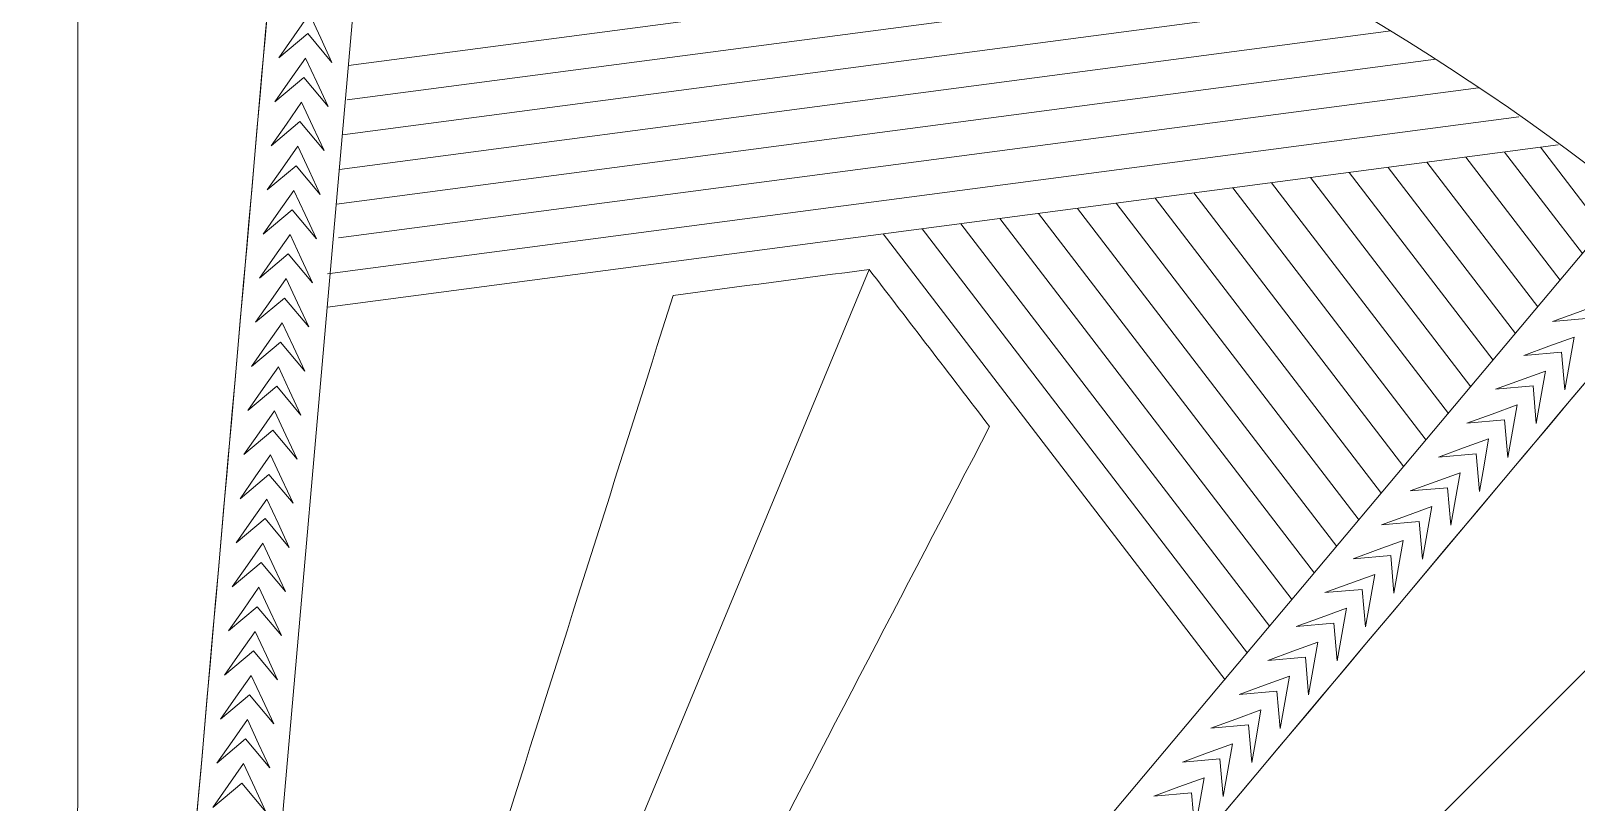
# Model space of a CAD drawing. Header units: inches. Extents: x -17 to 17, y -21.9 to 21.9.
# Drawn here: x -0.45 to 6.85, y 11.59 to 15.23 of the extents above; entities that cross this region are included whole.
import ezdxf

# ---------------------------------------------------------------- set-up
doc = ezdxf.new("R2010")
doc.units = ezdxf.units.IN
doc.header["$MEASUREMENT"] = 0
doc.layers.add('Layer 1', color=7, linetype='Continuous')

msp = doc.modelspace()

# ---------------------------------------------------------------- linework, layer by layer
at = {"layer": 'Layer 1', "color": 1, "lineweight": 18}
msp.add_open_spline([(-17.0261, 5.0904), (-17.0261, 14.3629), (-9.5092, 21.8798), (-0.2366, 21.8798), (-0.2366, 21.8798), (9.0359, 21.8798), (16.5528, 14.3629), (16.5528, 5.0904)], degree=3, knots=[0, 0, 0, 0, 0.333333, 0.333333, 0.333333, 0.333333, 1, 1, 1, 1], dxfattribs=at)
at = {"layer": 'Layer 1', "color": 250, "lineweight": 18}
for points, knots in [([(14.9546, 5.0904), (14.9546, 5.0904), (14.9546, -9.289), (14.9546, -9.289), (14.9546, -9.289), (14.9546, -9.289), (15.7449, -9.289), (15.7449, -9.289), (15.7449, -9.289), (15.7449, -9.289), (15.7449, 5.0904), (15.7449, 5.0904), (15.7449, 5.0904), (15.7449, 13.9167), (8.5897, 21.0719), (-0.2366, 21.0719), (-0.2366, 21.0719), (-9.0615, 21.0719), (-16.2157, 13.9192), (-16.2182, 5.095), (-16.2182, 5.095), (-16.2182, 5.095), (-16.2182, -9.3034), (-16.2182, -9.3034), (-16.2182, -9.3034), (-16.2182, -9.3034), (-15.4278, -9.3034), (-15.4278, -9.3034), (-15.4278, -9.3034), (-15.4278, -9.3034), (-15.4278, 5.0904), (-15.4278, 5.0904), (-15.4278, 5.0904), (-15.4278, 13.4802), (-8.6265, 20.2816), (-0.2366, 20.2816), (-0.2366, 20.2816), (8.1532, 20.2816), (14.9546, 13.4802), (14.9546, 5.0904)], [0, 0, 0, 0, 0.090909, 0.090909, 0.090909, 0.090909, 0.181818, 0.181818, 0.181818, 0.181818, 0.272727, 0.272727, 0.272727, 0.272727, 0.363636, 0.363636, 0.363636, 0.363636, 0.454545, 0.454545, 0.454545, 0.454545, 0.545455, 0.545455, 0.545455, 0.545455, 0.636364, 0.636364, 0.636364, 0.636364, 0.727273, 0.727273, 0.727273, 0.727273, 0.818182, 0.818182, 0.818182, 0.818182, 1, 1, 1, 1]), ([(-0.2294, 9.1119), (-0.2294, 9.1119), (-0.226, 18.9031), (-0.226, 18.9031), (-0.226, 18.9031), (-0.649, 19.1489), (-1.072, 19.3935), (-1.4939, 19.6381), (-1.4939, 19.6381), (-1.4939, 19.6381), (-1.2583, 16.9249), (-1.2583, 16.9249), (-1.2583, 16.9249), (-1.2583, 16.9249), (-0.5783, 9.0951), (-0.5783, 9.0951), (-0.5783, 9.0951), (-0.4639, 9.1063), (-0.3472, 9.1119), (-0.2294, 9.1119)], [0, 0, 0, 0, 0.166667, 0.166667, 0.166667, 0.166667, 0.333333, 0.333333, 0.333333, 0.333333, 0.5, 0.5, 0.5, 0.5, 0.666667, 0.666667, 0.666667, 0.666667, 1, 1, 1, 1]), ([(0.1207, 9.0973), (0.4016, 12.2848), (0.6807, 15.4713), (0.9604, 18.6577), (0.9604, 18.6577), (0.9831, 18.9166), (1.0058, 19.1754), (1.0285, 19.4342), (1.0285, 19.4342), (1.0345, 19.5022), (1.0405, 19.5701), (1.0464, 19.6381), (1.0464, 19.6381), (0.6223, 19.3935), (0.1981, 19.1489), (-0.226, 18.9031), (-0.226, 18.9031), (-0.226, 18.9031), (-0.2294, 9.1119), (-0.2294, 9.1119), (-0.2294, 9.1119), (-0.2294, 9.1119), (-0.2159, 9.1119), (-0.2159, 9.1119), (-0.2159, 9.1119), (-0.1026, 9.1119), (0.0096, 9.1074), (0.1207, 9.0973)], [0, 0, 0, 0, 0.125, 0.125, 0.125, 0.125, 0.25, 0.25, 0.25, 0.25, 0.375, 0.375, 0.375, 0.375, 0.5, 0.5, 0.5, 0.5, 0.625, 0.625, 0.625, 0.625, 0.75, 0.75, 0.75, 0.75, 1, 1, 1, 1]), ([(2.6151, 7.9348), (2.6151, 7.9348), (9.5395, 14.8547), (9.5395, 14.8547), (9.5395, 14.8547), (9.5395, 14.8547), (9.2573, 15.9154), (9.2573, 15.9154), (9.2573, 15.9154), (9.2573, 15.9154), (9.1624, 16.2719), (9.1624, 16.2719), (9.1624, 16.2719), (8.5793, 15.5774), (7.9962, 14.8831), (7.413, 14.1887), (7.413, 14.1887), (5.728, 12.1826), (4.0425, 10.1769), (2.357, 8.1705), (2.357, 8.1705), (2.4468, 8.0964), (2.5321, 8.0167), (2.6151, 7.9348)], [0, 0, 0, 0, 0.142857, 0.142857, 0.142857, 0.142857, 0.285714, 0.285714, 0.285714, 0.285714, 0.428571, 0.428571, 0.428571, 0.428571, 0.571429, 0.571429, 0.571429, 0.571429, 0.714286, 0.714286, 0.714286, 0.714286, 1, 1, 1, 1]), ([(8.8752, 12.7263), (9.3199, 13.0991), (9.7645, 13.472), (10.2092, 13.8448), (10.2092, 13.8448), (10.4057, 14.0095), (10.6022, 14.1743), (10.7987, 14.3391), (10.7987, 14.3391), (10.8525, 14.3841), (10.9062, 14.4292), (10.96, 14.4743), (10.96, 14.4743), (10.96, 14.4743), (9.5395, 14.8547), (9.5395, 14.8547), (9.5395, 14.8547), (9.5395, 14.8547), (2.6151, 7.9348), (2.6151, 7.9348), (2.6151, 7.9348), (2.6993, 7.8518), (2.7789, 7.7654), (2.853, 7.6756), (2.853, 7.6756), (4.8601, 9.3593), (6.8678, 11.043), (8.8752, 12.7263)], [0, 0, 0, 0, 0.125, 0.125, 0.125, 0.125, 0.25, 0.25, 0.25, 0.25, 0.375, 0.375, 0.375, 0.375, 0.5, 0.5, 0.5, 0.5, 0.625, 0.625, 0.625, 0.625, 0.75, 0.75, 0.75, 0.75, 1, 1, 1, 1]), ([(1.3124, 8.8067), (1.3124, 8.8067), (3.5094, 14.1007), (3.5094, 14.1007), (3.5094, 14.1007), (3.2008, 14.0602), (2.8923, 14.0198), (2.5837, 13.9783), (2.5837, 13.9783), (2.0507, 12.2952), (1.5177, 10.611), (0.9847, 8.9268), (0.9847, 8.9268), (1.0958, 8.892), (1.2058, 8.8516), (1.3124, 8.8067)], [0, 0, 0, 0, 0.2, 0.2, 0.2, 0.2, 0.4, 0.4, 0.4, 0.4, 0.6, 0.6, 0.6, 0.6, 1, 1, 1, 1]), ([(1.6288, 8.6586), (2.4457, 10.2261), (3.2614, 11.7925), (4.0783, 13.359), (4.0783, 13.359), (3.8887, 13.6069), (3.699, 13.8538), (3.5094, 14.1006), (3.5094, 14.1006), (3.5094, 14.1006), (1.3124, 8.8067), (1.3124, 8.8067), (1.3124, 8.8067), (1.4201, 8.7618), (1.5256, 8.7124), (1.6288, 8.6586)], [0, 0, 0, 0, 0.2, 0.2, 0.2, 0.2, 0.4, 0.4, 0.4, 0.4, 0.6, 0.6, 0.6, 0.6, 1, 1, 1, 1])]:
    msp.add_open_spline(points, degree=3, knots=knots, dxfattribs=at)
at = {"layer": 'Layer 1', "lineweight": 18}
for points, knots in [([(-16.2182, 5.0904), (-16.2182, 13.9167), (-9.063, 21.0719), (-0.2366, 21.0719), (-0.2366, 21.0719), (8.5897, 21.0719), (15.7449, 13.9167), (15.7449, 5.0904)], [0, 0, 0, 0, 0.333333, 0.333333, 0.333333, 0.333333, 1, 1, 1, 1]), ([(-15.4278, 5.0904), (-15.4278, 13.4802), (-8.6265, 20.2816), (-0.2366, 20.2816), (-0.2366, 20.2816), (8.1532, 20.2816), (14.9546, 13.4802), (14.9546, 5.0904)], [0, 0, 0, 0, 0.333333, 0.333333, 0.333333, 0.333333, 1, 1, 1, 1]), ([(-0.5783, 9.0951), (-0.805, 11.705), (-1.0316, 14.3149), (-1.2583, 16.9249), (-1.2583, 16.9249), (-1.3369, 17.8293), (-1.4154, 18.7337), (-1.4939, 19.6381), (-1.4939, 19.6381), (-1.072, 19.3935), (-0.649, 19.1489), (-0.226, 18.9031), (-0.226, 18.9031), (0.1981, 19.1489), (0.6223, 19.3935), (1.0464, 19.6381), (1.0464, 19.6381), (0.7379, 16.1249), (0.4304, 12.6117), (0.1207, 9.0973)], [0, 0, 0, 0, 0.166667, 0.166667, 0.166667, 0.166667, 0.333333, 0.333333, 0.333333, 0.333333, 0.5, 0.5, 0.5, 0.5, 0.666667, 0.666667, 0.666667, 0.666667, 1, 1, 1, 1]), ([(10.96, 14.4743), (8.258, 12.2088), (5.5549, 9.9422), (2.853, 7.6756), (2.853, 7.6756), (2.7789, 7.7654), (2.6993, 7.8518), (2.6151, 7.9348), (2.6151, 7.9348), (2.5321, 8.0167), (2.4468, 8.0964), (2.357, 8.1705), (2.357, 8.1705), (4.6259, 10.8713), (6.8947, 13.571), (9.1624, 16.2719), (9.1624, 16.2719), (9.2881, 15.7995), (9.4138, 15.3271), (9.5395, 14.8547), (9.5395, 14.8547), (10.013, 14.7279), (10.4865, 14.6011), (10.96, 14.4743)], [0, 0, 0, 0, 0.142857, 0.142857, 0.142857, 0.142857, 0.285714, 0.285714, 0.285714, 0.285714, 0.428571, 0.428571, 0.428571, 0.428571, 0.571429, 0.571429, 0.571429, 0.571429, 0.714286, 0.714286, 0.714286, 0.714286, 1, 1, 1, 1]), ([(4.0783, 13.359), (3.2614, 11.7925), (2.4457, 10.2261), (1.6288, 8.6586), (1.6288, 8.6586), (1.5256, 8.7124), (1.4201, 8.7618), (1.3124, 8.8067), (1.3124, 8.8067), (1.2058, 8.8516), (1.0958, 8.892), (0.9847, 8.9268), (0.9847, 8.9268), (1.5177, 10.611), (2.0507, 12.2952), (2.5837, 13.9783), (2.5837, 13.9783), (2.8923, 14.0198), (3.2008, 14.0602), (3.5094, 14.1007), (3.5094, 14.1007), (3.699, 13.8538), (3.8887, 13.6069), (4.0783, 13.359)], [0, 0, 0, 0, 0.142857, 0.142857, 0.142857, 0.142857, 0.285714, 0.285714, 0.285714, 0.285714, 0.428571, 0.428571, 0.428571, 0.428571, 0.571429, 0.571429, 0.571429, 0.571429, 0.714286, 0.714286, 0.714286, 0.714286, 1, 1, 1, 1])]:
    msp.add_open_spline(points, degree=3, knots=knots, dxfattribs=at)
at = {"layer": 'Layer 1', "color": 3, "lineweight": 18}
for points in [[(-0.226, 18.9031), (-0.226, 18.9031), (-0.2294, 9.1119), (-0.2294, 9.1119)], [(1.209, 16.8832), (1.209, 16.8832), (0.5208, 9.0424), (0.5208, 9.0424)], [(5.2786, 15.6202), (5.2786, 15.6202), (1.0503, 15.0636), (1.0503, 15.0636)], [(5.5198, 15.4904), (5.5198, 15.4904), (1.0434, 14.9011), (1.0434, 14.9011)], [(5.7506, 15.3592), (5.7506, 15.3592), (1.0219, 14.7366), (1.0219, 14.7366)], [(5.9721, 15.2268), (5.9721, 15.2268), (1.0077, 14.5732), (1.0077, 14.5732)], [(6.185, 15.0932), (6.185, 15.0932), (0.9934, 14.4097), (0.9934, 14.4097)], [(6.3863, 14.9581), (6.3863, 14.9581), (1.0035, 14.2495), (1.0035, 14.2495)], [(6.5772, 14.8217), (6.5772, 14.8217), (0.9512, 14.081), (0.9512, 14.081)], [(9.5395, 14.8547), (9.5395, 14.8547), (2.6151, 7.9348), (2.6151, 7.9348)], [(6.7635, 14.6884), (6.7635, 14.6884), (0.9512, 13.9232), (0.9512, 13.9232)], [(6.9752, 14.2917), (6.9752, 14.2917), (6.6793, 14.6774), (6.6793, 14.6774)], [(6.6668, 13.9241), (6.6668, 13.9241), (6.143, 14.6067), (6.143, 14.6067)], [(6.7723, 14.0498), (6.7723, 14.0498), (6.3264, 14.6309), (6.3264, 14.6309)], [(6.8778, 14.1755), (6.8778, 14.1755), (6.5098, 14.655), (6.5098, 14.655)], [(6.3505, 13.5469), (6.3505, 13.5469), (5.5928, 14.5343), (5.5928, 14.5343)], [(6.456, 13.6726), (6.456, 13.6726), (5.7762, 14.5585), (5.7762, 14.5585)], [(6.5614, 13.7983), (6.5614, 13.7983), (5.9596, 14.5826), (5.9596, 14.5826)], [(6.0342, 13.1696), (6.0342, 13.1696), (5.0426, 14.4619), (5.0426, 14.4619)], [(6.1396, 13.2954), (6.1396, 13.2954), (5.226, 14.486), (5.226, 14.486)], [(6.2451, 13.4211), (6.2451, 13.4211), (5.4094, 14.5102), (5.4094, 14.5102)], [(2.033, 8.4102), (2.033, 8.4102), (7.0981, 14.4395), (7.0981, 14.4395)], [(5.7179, 12.7924), (5.7179, 12.7924), (4.4925, 14.3894), (4.4925, 14.3894)], [(5.8233, 12.9182), (5.8233, 12.9182), (4.6758, 14.4136), (4.6758, 14.4136)], [(5.9288, 13.0439), (5.9288, 13.0439), (4.8592, 14.4377), (4.8592, 14.4377)], [(5.4015, 12.4153), (5.4015, 12.4153), (3.9423, 14.317), (3.9423, 14.317)], [(5.507, 12.541), (5.507, 12.541), (4.1257, 14.3412), (4.1257, 14.3412)], [(5.6124, 12.6667), (5.6124, 12.6667), (4.3091, 14.3653), (4.3091, 14.3653)], [(5.1907, 12.1638), (5.1907, 12.1638), (3.5755, 14.2687), (3.5755, 14.2687)], [(5.2961, 12.2895), (5.2961, 12.2895), (3.7589, 14.2929), (3.7589, 14.2929)], [(3.5094, 14.1006), (3.5094, 14.1006), (1.3124, 8.8067), (1.3124, 8.8067)]]:
    msp.add_open_spline(points, degree=3, dxfattribs=at)
at = {"layer": 'Layer 1', "lineweight": 18}
msp.add_open_spline([(0.8087, 16.9248), (3.3129, 16.7091), (5.5951, 15.7163), (7.413, 14.1887)], degree=3, dxfattribs=at)
at = {"layer": 'Layer 1', "color": 3, "lineweight": 18}
for points in [[(0.8579, 15.215), (0.8579, 15.215), (0.7214, 15.1005), (0.7214, 15.1005), (0.7214, 15.1005), (0.7214, 15.1005), (0.7936, 15.2036), (0.7936, 15.2036), (0.7936, 15.2036), (0.7936, 15.2036), (0.8659, 15.3068), (0.8659, 15.3068), (0.8659, 15.3068), (0.8659, 15.3068), (0.9191, 15.1927), (0.9191, 15.1927), (0.9191, 15.1927), (0.9191, 15.1927), (0.9723, 15.0785), (0.9723, 15.0785), (0.9723, 15.0785), (0.9723, 15.0785), (0.8579, 15.215), (0.8579, 15.215)], [(0.8395, 15.0068), (0.8395, 15.0068), (0.7031, 14.8923), (0.7031, 14.8923), (0.7031, 14.8923), (0.7031, 14.8923), (0.7753, 14.9955), (0.7753, 14.9955), (0.7753, 14.9955), (0.7753, 14.9955), (0.8476, 15.0986), (0.8476, 15.0986), (0.8476, 15.0986), (0.8476, 15.0986), (0.9008, 14.9845), (0.9008, 14.9845), (0.9008, 14.9845), (0.9008, 14.9845), (0.954, 14.8704), (0.954, 14.8704), (0.954, 14.8704), (0.954, 14.8704), (0.8395, 15.0068), (0.8395, 15.0068)], [(0.8212, 14.7986), (0.8212, 14.7986), (0.6848, 14.6842), (0.6848, 14.6842), (0.6848, 14.6842), (0.6848, 14.6842), (0.757, 14.7873), (0.757, 14.7873), (0.757, 14.7873), (0.757, 14.7873), (0.8292, 14.8905), (0.8292, 14.8905), (0.8292, 14.8905), (0.8292, 14.8905), (0.8825, 14.7763), (0.8825, 14.7763), (0.8825, 14.7763), (0.8825, 14.7763), (0.9357, 14.6622), (0.9357, 14.6622), (0.9357, 14.6622), (0.9357, 14.6622), (0.8212, 14.7986), (0.8212, 14.7986)], [(0.8029, 14.5905), (0.8029, 14.5905), (0.6664, 14.476), (0.6664, 14.476), (0.6664, 14.476), (0.6664, 14.476), (0.7387, 14.5792), (0.7387, 14.5792), (0.7387, 14.5792), (0.7387, 14.5792), (0.8109, 14.6824), (0.8109, 14.6824), (0.8109, 14.6824), (0.8109, 14.6824), (0.8642, 14.5682), (0.8642, 14.5682), (0.8642, 14.5682), (0.8642, 14.5682), (0.9174, 14.454), (0.9174, 14.454), (0.9174, 14.454), (0.9174, 14.454), (0.8029, 14.5905), (0.8029, 14.5905)], [(0.7845, 14.3823), (0.7845, 14.3823), (0.6481, 14.2678), (0.6481, 14.2678), (0.6481, 14.2678), (0.6481, 14.2678), (0.7204, 14.371), (0.7204, 14.371), (0.7204, 14.371), (0.7204, 14.371), (0.7926, 14.4742), (0.7926, 14.4742), (0.7926, 14.4742), (0.7926, 14.4742), (0.8458, 14.3601), (0.8458, 14.3601), (0.8458, 14.3601), (0.8458, 14.3601), (0.899, 14.2459), (0.899, 14.2459), (0.899, 14.2459), (0.899, 14.2459), (0.7845, 14.3823), (0.7845, 14.3823)], [(0.7662, 14.1742), (0.7662, 14.1742), (0.6298, 14.0597), (0.6298, 14.0597), (0.6298, 14.0597), (0.6298, 14.0597), (0.702, 14.1629), (0.702, 14.1629), (0.702, 14.1629), (0.702, 14.1629), (0.7743, 14.266), (0.7743, 14.266), (0.7743, 14.266), (0.7743, 14.266), (0.8275, 14.1519), (0.8275, 14.1519), (0.8275, 14.1519), (0.8275, 14.1519), (0.8807, 14.0378), (0.8807, 14.0378), (0.8807, 14.0378), (0.8807, 14.0378), (0.7662, 14.1742), (0.7662, 14.1742)], [(0.7479, 13.966), (0.7479, 13.966), (0.6115, 13.8516), (0.6115, 13.8516), (0.6115, 13.8516), (0.6115, 13.8516), (0.6837, 13.9547), (0.6837, 13.9547), (0.6837, 13.9547), (0.6837, 13.9547), (0.7559, 14.0579), (0.7559, 14.0579), (0.7559, 14.0579), (0.7559, 14.0579), (0.8092, 13.9437), (0.8092, 13.9437), (0.8092, 13.9437), (0.8092, 13.9437), (0.8624, 13.8296), (0.8624, 13.8296), (0.8624, 13.8296), (0.8624, 13.8296), (0.7479, 13.966), (0.7479, 13.966)], [(6.9131, 13.8708), (6.9131, 13.8708), (6.7357, 13.8553), (6.7357, 13.8553), (6.7357, 13.8553), (6.7357, 13.8553), (6.854, 13.8983), (6.854, 13.8983), (6.854, 13.8983), (6.854, 13.8983), (6.9724, 13.9414), (6.9724, 13.9414), (6.9724, 13.9414), (6.9724, 13.9414), (6.9505, 13.8174), (6.9505, 13.8174), (6.9505, 13.8174), (6.9505, 13.8174), (6.9286, 13.6934), (6.9286, 13.6934), (6.9286, 13.6934), (6.9286, 13.6934), (6.9131, 13.8708), (6.9131, 13.8708)], [(0.7296, 13.7579), (0.7296, 13.7579), (0.5931, 13.6434), (0.5931, 13.6434), (0.5931, 13.6434), (0.5931, 13.6434), (0.6654, 13.7466), (0.6654, 13.7466), (0.6654, 13.7466), (0.6654, 13.7466), (0.7376, 13.8497), (0.7376, 13.8497), (0.7376, 13.8497), (0.7376, 13.8497), (0.7908, 13.7356), (0.7908, 13.7356), (0.7908, 13.7356), (0.7908, 13.7356), (0.8441, 13.6214), (0.8441, 13.6214), (0.8441, 13.6214), (0.8441, 13.6214), (0.7296, 13.7579), (0.7296, 13.7579)], [(6.7787, 13.7108), (6.7787, 13.7108), (6.6013, 13.6953), (6.6013, 13.6953), (6.6013, 13.6953), (6.6013, 13.6953), (6.7196, 13.7384), (6.7196, 13.7384), (6.7196, 13.7384), (6.7196, 13.7384), (6.838, 13.7814), (6.838, 13.7814), (6.838, 13.7814), (6.838, 13.7814), (6.8161, 13.6574), (6.8161, 13.6574), (6.8161, 13.6574), (6.8161, 13.6574), (6.7942, 13.5334), (6.7942, 13.5334), (6.7942, 13.5334), (6.7942, 13.5334), (6.7787, 13.7108), (6.7787, 13.7108)], [(0.7113, 13.5497), (0.7113, 13.5497), (0.5748, 13.4352), (0.5748, 13.4352), (0.5748, 13.4352), (0.5748, 13.4352), (0.6471, 13.5384), (0.6471, 13.5384), (0.6471, 13.5384), (0.6471, 13.5384), (0.7193, 13.6416), (0.7193, 13.6416), (0.7193, 13.6416), (0.7193, 13.6416), (0.7725, 13.5274), (0.7725, 13.5274), (0.7725, 13.5274), (0.7725, 13.5274), (0.8258, 13.4133), (0.8258, 13.4133), (0.8258, 13.4133), (0.8258, 13.4133), (0.7113, 13.5497), (0.7113, 13.5497)], [(6.6443, 13.5508), (6.6443, 13.5508), (6.4669, 13.5353), (6.4669, 13.5353), (6.4669, 13.5353), (6.4669, 13.5353), (6.5852, 13.5784), (6.5852, 13.5784), (6.5852, 13.5784), (6.5852, 13.5784), (6.7036, 13.6214), (6.7036, 13.6214), (6.7036, 13.6214), (6.7036, 13.6214), (6.6817, 13.4974), (6.6817, 13.4974), (6.6817, 13.4974), (6.6817, 13.4974), (6.6598, 13.3734), (6.6598, 13.3734), (6.6598, 13.3734), (6.6598, 13.3734), (6.6443, 13.5508), (6.6443, 13.5508)], [(0.6929, 13.3416), (0.6929, 13.3416), (0.5565, 13.2271), (0.5565, 13.2271), (0.5565, 13.2271), (0.5565, 13.2271), (0.6287, 13.3302), (0.6287, 13.3302), (0.6287, 13.3302), (0.6287, 13.3302), (0.701, 13.4334), (0.701, 13.4334), (0.701, 13.4334), (0.701, 13.4334), (0.7542, 13.3193), (0.7542, 13.3193), (0.7542, 13.3193), (0.7542, 13.3193), (0.8074, 13.2051), (0.8074, 13.2051), (0.8074, 13.2051), (0.8074, 13.2051), (0.6929, 13.3416), (0.6929, 13.3416)], [(6.5099, 13.3908), (6.5099, 13.3908), (6.3325, 13.3753), (6.3325, 13.3753), (6.3325, 13.3753), (6.3325, 13.3753), (6.4508, 13.4183), (6.4508, 13.4183), (6.4508, 13.4183), (6.4508, 13.4183), (6.5692, 13.4614), (6.5692, 13.4614), (6.5692, 13.4614), (6.5692, 13.4614), (6.5473, 13.3374), (6.5473, 13.3374), (6.5473, 13.3374), (6.5473, 13.3374), (6.5254, 13.2134), (6.5254, 13.2134), (6.5254, 13.2134), (6.5254, 13.2134), (6.5099, 13.3908), (6.5099, 13.3908)], [(6.3755, 13.2308), (6.3755, 13.2308), (6.1981, 13.2153), (6.1981, 13.2153), (6.1981, 13.2153), (6.1981, 13.2153), (6.3164, 13.2584), (6.3164, 13.2584), (6.3164, 13.2584), (6.3164, 13.2584), (6.4348, 13.3014), (6.4348, 13.3014), (6.4348, 13.3014), (6.4348, 13.3014), (6.4129, 13.1774), (6.4129, 13.1774), (6.4129, 13.1774), (6.4129, 13.1774), (6.391, 13.0534), (6.391, 13.0534), (6.391, 13.0534), (6.391, 13.0534), (6.3755, 13.2308), (6.3755, 13.2308)], [(0.6746, 13.1334), (0.6746, 13.1334), (0.5382, 13.0189), (0.5382, 13.0189), (0.5382, 13.0189), (0.5382, 13.0189), (0.6104, 13.1221), (0.6104, 13.1221), (0.6104, 13.1221), (0.6104, 13.1221), (0.6827, 13.2253), (0.6827, 13.2253), (0.6827, 13.2253), (0.6827, 13.2253), (0.7359, 13.1111), (0.7359, 13.1111), (0.7359, 13.1111), (0.7359, 13.1111), (0.7891, 12.997), (0.7891, 12.997), (0.7891, 12.997), (0.7891, 12.997), (0.6746, 13.1334), (0.6746, 13.1334)], [(6.2411, 13.0708), (6.2411, 13.0708), (6.0637, 13.0553), (6.0637, 13.0553), (6.0637, 13.0553), (6.0637, 13.0553), (6.182, 13.0984), (6.182, 13.0984), (6.182, 13.0984), (6.182, 13.0984), (6.3004, 13.1414), (6.3004, 13.1414), (6.3004, 13.1414), (6.3004, 13.1414), (6.2785, 13.0174), (6.2785, 13.0174), (6.2785, 13.0174), (6.2785, 13.0174), (6.2566, 12.8934), (6.2566, 12.8934), (6.2566, 12.8934), (6.2566, 12.8934), (6.2411, 13.0708), (6.2411, 13.0708)], [(0.6563, 12.9253), (0.6563, 12.9253), (0.5198, 12.8108), (0.5198, 12.8108), (0.5198, 12.8108), (0.5198, 12.8108), (0.5921, 12.9139), (0.5921, 12.9139), (0.5921, 12.9139), (0.5921, 12.9139), (0.6643, 13.0171), (0.6643, 13.0171), (0.6643, 13.0171), (0.6643, 13.0171), (0.7176, 12.903), (0.7176, 12.903), (0.7176, 12.903), (0.7176, 12.903), (0.7708, 12.7888), (0.7708, 12.7888), (0.7708, 12.7888), (0.7708, 12.7888), (0.6563, 12.9253), (0.6563, 12.9253)], [(6.1067, 12.9108), (6.1067, 12.9108), (5.9292, 12.8953), (5.9292, 12.8953), (5.9292, 12.8953), (5.9292, 12.8953), (6.0476, 12.9383), (6.0476, 12.9383), (6.0476, 12.9383), (6.0476, 12.9383), (6.166, 12.9814), (6.166, 12.9814), (6.166, 12.9814), (6.166, 12.9814), (6.1441, 12.8574), (6.1441, 12.8574), (6.1441, 12.8574), (6.1441, 12.8574), (6.1222, 12.7334), (6.1222, 12.7334), (6.1222, 12.7334), (6.1222, 12.7334), (6.1067, 12.9108), (6.1067, 12.9108)], [(0.638, 12.7171), (0.638, 12.7171), (0.5015, 12.6026), (0.5015, 12.6026), (0.5015, 12.6026), (0.5015, 12.6026), (0.5738, 12.7058), (0.5738, 12.7058), (0.5738, 12.7058), (0.5738, 12.7058), (0.646, 12.809), (0.646, 12.809), (0.646, 12.809), (0.646, 12.809), (0.6992, 12.6948), (0.6992, 12.6948), (0.6992, 12.6948), (0.6992, 12.6948), (0.7524, 12.5807), (0.7524, 12.5807), (0.7524, 12.5807), (0.7524, 12.5807), (0.638, 12.7171), (0.638, 12.7171)], [(5.9723, 12.7508), (5.9723, 12.7508), (5.7949, 12.7353), (5.7949, 12.7353), (5.7949, 12.7353), (5.7949, 12.7353), (5.9132, 12.7784), (5.9132, 12.7784), (5.9132, 12.7784), (5.9132, 12.7784), (6.0316, 12.8214), (6.0316, 12.8214), (6.0316, 12.8214), (6.0316, 12.8214), (6.0097, 12.6974), (6.0097, 12.6974), (6.0097, 12.6974), (6.0097, 12.6974), (5.9878, 12.5734), (5.9878, 12.5734), (5.9878, 12.5734), (5.9878, 12.5734), (5.9723, 12.7508), (5.9723, 12.7508)], [(5.8379, 12.5908), (5.8379, 12.5908), (5.6604, 12.5753), (5.6604, 12.5753), (5.6604, 12.5753), (5.6604, 12.5753), (5.7788, 12.6184), (5.7788, 12.6184), (5.7788, 12.6184), (5.7788, 12.6184), (5.8971, 12.6614), (5.8971, 12.6614), (5.8971, 12.6614), (5.8971, 12.6614), (5.8753, 12.5374), (5.8753, 12.5374), (5.8753, 12.5374), (5.8753, 12.5374), (5.8534, 12.4134), (5.8534, 12.4134), (5.8534, 12.4134), (5.8534, 12.4134), (5.8379, 12.5908), (5.8379, 12.5908)], [(0.6197, 12.509), (0.6197, 12.509), (0.4832, 12.3945), (0.4832, 12.3945), (0.4832, 12.3945), (0.4832, 12.3945), (0.5554, 12.4976), (0.5554, 12.4976), (0.5554, 12.4976), (0.5554, 12.4976), (0.6277, 12.6008), (0.6277, 12.6008), (0.6277, 12.6008), (0.6277, 12.6008), (0.6809, 12.4867), (0.6809, 12.4867), (0.6809, 12.4867), (0.6809, 12.4867), (0.7341, 12.3725), (0.7341, 12.3725), (0.7341, 12.3725), (0.7341, 12.3725), (0.6197, 12.509), (0.6197, 12.509)], [(5.7035, 12.4308), (5.7035, 12.4308), (5.5261, 12.4153), (5.5261, 12.4153), (5.5261, 12.4153), (5.5261, 12.4153), (5.6444, 12.4583), (5.6444, 12.4583), (5.6444, 12.4583), (5.6444, 12.4583), (5.7628, 12.5014), (5.7628, 12.5014), (5.7628, 12.5014), (5.7628, 12.5014), (5.7409, 12.3774), (5.7409, 12.3774), (5.7409, 12.3774), (5.7409, 12.3774), (5.719, 12.2534), (5.719, 12.2534), (5.719, 12.2534), (5.719, 12.2534), (5.7035, 12.4308), (5.7035, 12.4308)], [(0.6013, 12.3008), (0.6013, 12.3008), (0.4649, 12.1863), (0.4649, 12.1863), (0.4649, 12.1863), (0.4649, 12.1863), (0.5371, 12.2895), (0.5371, 12.2895), (0.5371, 12.2895), (0.5371, 12.2895), (0.6094, 12.3926), (0.6094, 12.3926), (0.6094, 12.3926), (0.6094, 12.3926), (0.6626, 12.2785), (0.6626, 12.2785), (0.6626, 12.2785), (0.6626, 12.2785), (0.7158, 12.1644), (0.7158, 12.1644), (0.7158, 12.1644), (0.7158, 12.1644), (0.6013, 12.3008), (0.6013, 12.3008)], [(5.5691, 12.2708), (5.5691, 12.2708), (5.3916, 12.2553), (5.3916, 12.2553), (5.3916, 12.2553), (5.3916, 12.2553), (5.51, 12.2984), (5.51, 12.2984), (5.51, 12.2984), (5.51, 12.2984), (5.6284, 12.3414), (5.6284, 12.3414), (5.6284, 12.3414), (5.6284, 12.3414), (5.6065, 12.2174), (5.6065, 12.2174), (5.6065, 12.2174), (5.6065, 12.2174), (5.5846, 12.0934), (5.5846, 12.0934), (5.5846, 12.0934), (5.5846, 12.0934), (5.5691, 12.2708), (5.5691, 12.2708)], [(0.583, 12.0926), (0.583, 12.0926), (0.4466, 11.9782), (0.4466, 11.9782), (0.4466, 11.9782), (0.4466, 11.9782), (0.5188, 12.0813), (0.5188, 12.0813), (0.5188, 12.0813), (0.5188, 12.0813), (0.591, 12.1845), (0.591, 12.1845), (0.591, 12.1845), (0.591, 12.1845), (0.6442, 12.0703), (0.6442, 12.0703), (0.6442, 12.0703), (0.6442, 12.0703), (0.6975, 11.9562), (0.6975, 11.9562), (0.6975, 11.9562), (0.6975, 11.9562), (0.583, 12.0926), (0.583, 12.0926)], [(5.4347, 12.1108), (5.4347, 12.1108), (5.2573, 12.0953), (5.2573, 12.0953), (5.2573, 12.0953), (5.2573, 12.0953), (5.3756, 12.1383), (5.3756, 12.1383), (5.3756, 12.1383), (5.3756, 12.1383), (5.4939, 12.1814), (5.4939, 12.1814), (5.4939, 12.1814), (5.4939, 12.1814), (5.4721, 12.0574), (5.4721, 12.0574), (5.4721, 12.0574), (5.4721, 12.0574), (5.4502, 11.9334), (5.4502, 11.9334), (5.4502, 11.9334), (5.4502, 11.9334), (5.4347, 12.1108), (5.4347, 12.1108)], [(0.5647, 11.8845), (0.5647, 11.8845), (0.4282, 11.77), (0.4282, 11.77), (0.4282, 11.77), (0.4282, 11.77), (0.5005, 11.8732), (0.5005, 11.8732), (0.5005, 11.8732), (0.5005, 11.8732), (0.5727, 11.9763), (0.5727, 11.9763), (0.5727, 11.9763), (0.5727, 11.9763), (0.6259, 11.8622), (0.6259, 11.8622), (0.6259, 11.8622), (0.6259, 11.8622), (0.6792, 11.748), (0.6792, 11.748), (0.6792, 11.748), (0.6792, 11.748), (0.5647, 11.8845), (0.5647, 11.8845)], [(5.3003, 11.9508), (5.3003, 11.9508), (5.1228, 11.9353), (5.1228, 11.9353), (5.1228, 11.9353), (5.1228, 11.9353), (5.2412, 11.9784), (5.2412, 11.9784), (5.2412, 11.9784), (5.2412, 11.9784), (5.3596, 12.0214), (5.3596, 12.0214), (5.3596, 12.0214), (5.3596, 12.0214), (5.3377, 11.8974), (5.3377, 11.8974), (5.3377, 11.8974), (5.3377, 11.8974), (5.3158, 11.7734), (5.3158, 11.7734), (5.3158, 11.7734), (5.3158, 11.7734), (5.3003, 11.9508), (5.3003, 11.9508)], [(5.1659, 11.7908), (5.1659, 11.7908), (4.9885, 11.7753), (4.9885, 11.7753), (4.9885, 11.7753), (4.9885, 11.7753), (5.1068, 11.8184), (5.1068, 11.8184), (5.1068, 11.8184), (5.1068, 11.8184), (5.2251, 11.8614), (5.2251, 11.8614), (5.2251, 11.8614), (5.2251, 11.8614), (5.2033, 11.7374), (5.2033, 11.7374), (5.2033, 11.7374), (5.2033, 11.7374), (5.1814, 11.6134), (5.1814, 11.6134), (5.1814, 11.6134), (5.1814, 11.6134), (5.1659, 11.7908), (5.1659, 11.7908)], [(0.5463, 11.6763), (0.5463, 11.6763), (0.4099, 11.5618), (0.4099, 11.5618), (0.4099, 11.5618), (0.4099, 11.5618), (0.4822, 11.665), (0.4822, 11.665), (0.4822, 11.665), (0.4822, 11.665), (0.5544, 11.7682), (0.5544, 11.7682), (0.5544, 11.7682), (0.5544, 11.7682), (0.6076, 11.654), (0.6076, 11.654), (0.6076, 11.654), (0.6076, 11.654), (0.6608, 11.5399), (0.6608, 11.5399), (0.6608, 11.5399), (0.6608, 11.5399), (0.5463, 11.6763), (0.5463, 11.6763)], [(5.0315, 11.6308), (5.0315, 11.6308), (4.854, 11.6153), (4.854, 11.6153), (4.854, 11.6153), (4.854, 11.6153), (4.9724, 11.6583), (4.9724, 11.6583), (4.9724, 11.6583), (4.9724, 11.6583), (5.0908, 11.7014), (5.0908, 11.7014), (5.0908, 11.7014), (5.0908, 11.7014), (5.0689, 11.5774), (5.0689, 11.5774), (5.0689, 11.5774), (5.0689, 11.5774), (5.047, 11.4534), (5.047, 11.4534), (5.047, 11.4534), (5.047, 11.4534), (5.0315, 11.6308), (5.0315, 11.6308)]]:
    msp.add_open_spline(points, degree=3, knots=[0, 0, 0, 0, 0.142857, 0.142857, 0.142857, 0.142857, 0.285714, 0.285714, 0.285714, 0.285714, 0.428571, 0.428571, 0.428571, 0.428571, 0.571429, 0.571429, 0.571429, 0.571429, 0.714286, 0.714286, 0.714286, 0.714286, 1, 1, 1, 1], dxfattribs=at)

doc.saveas('drawing.dxf')
